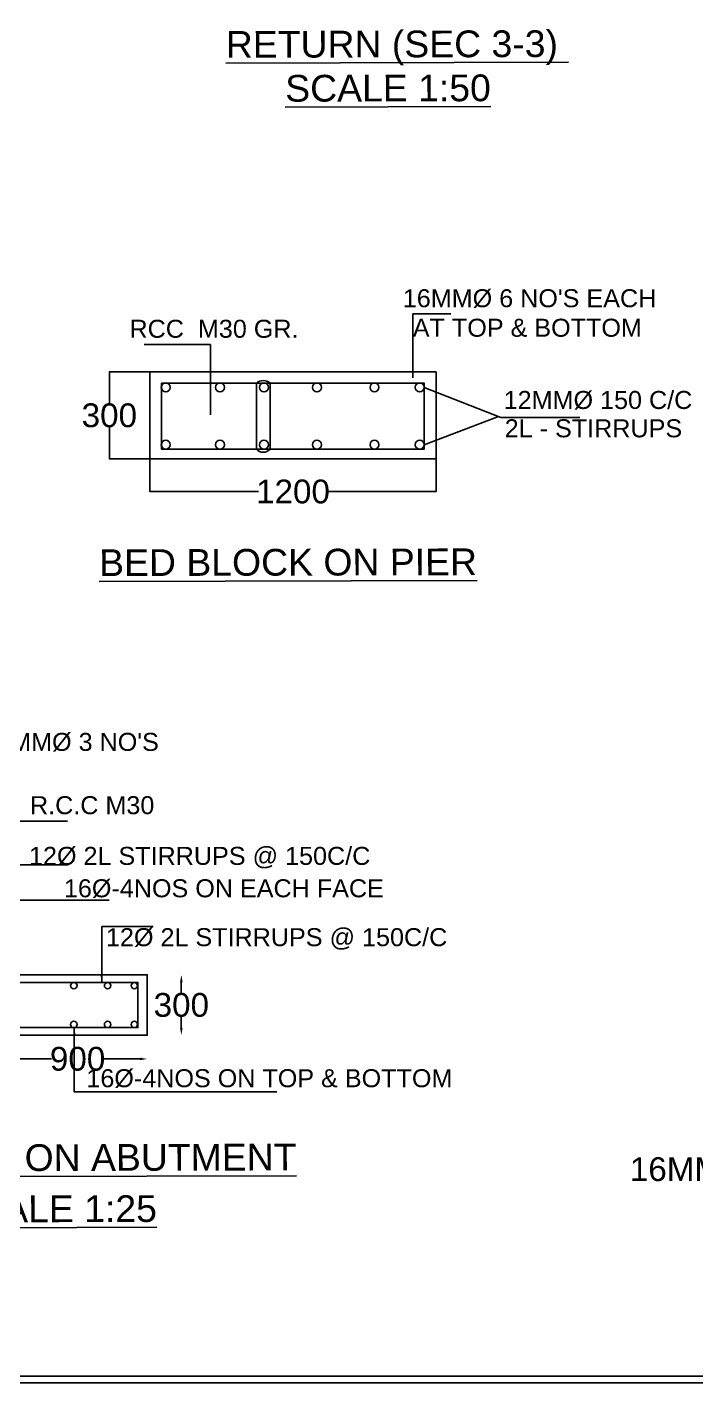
# Model space of a CAD drawing. Header units: inches. Extents: x 508123 to 525314, y -169988 to -157768.
# Drawn here: x 513888 to 516138, y -169988 to -165426 of the extents above; entities that cross this region are included whole.
import ezdxf

# ---------------------------------------------------------------- set-up
doc = ezdxf.new("R2010")
doc.units = ezdxf.units.IN
doc.header["$MEASUREMENT"] = 0
doc.layers.add('DRAWING', color=7, linetype='Continuous')
doc.layers.add('TEXT', color=7, linetype='Continuous')
doc.styles.get("Standard").update_dxf_attribs({"font": 'arial.ttf', "height": 80})
doc.dimstyles.new('ST100', dxfattribs={"dimtxt": 100, "dimasz": 25, "dimexe": 0, "dimexo": 300, "dimgap": 0.09, "dimtad": 0, "dimtih": 1, "dimtoh": 1, "dimdec": 0, "dimzin": 0, "dimdsep": 46, "dimtxsty": 'Standard', "dimcen": 0, "dimse1": 1, "dimse2": 1, "dimadec": 0, "dimazin": 0, "dimtfac": 1, "dimtdec": 0, "dimtofl": 0, "dimtmove": 0, "dimatfit": 3, "dimfxl": 2000, "dimtolj": 1, "dimtzin": 0, "dimarcsym": 0})
doc.dimstyles.get("Standard").update_dxf_attribs({"dimtxt": 0.18, "dimasz": 0.18, "dimexe": 0.18, "dimexo": 0.0625, "dimgap": 0.09, "dimtad": 0, "dimtih": 1, "dimtoh": 1, "dimdec": 4, "dimzin": 0, "dimdsep": 46, "dimtxsty": 'Standard', "dimcen": 0.09, "dimadec": 0, "dimazin": 0, "dimtfac": 1, "dimtdec": 4, "dimtofl": 0, "dimtmove": 0, "dimatfit": 3, "dimfxl": 1, "dimtolj": 1, "dimtzin": 0, "dimarcsym": 0})

# ---------------------------------------------------------------- blocks, each defined once
blk = doc.blocks.new('*D96')
at = {"layer": 'Defpoints', "color": 0, "transparency": 16777216}
for p in [(514301.5, -166586.3), (514164.8, -166879.3), (514301.5, -166879.3)]:
    blk.add_point(p, dxfattribs=at)
at = {"layer": 'TEXT', "color": 0, "lineweight": -2, "transparency": 16777216}
for p, q in [((514301.4, -166586.3), (514164.6, -166586.3)), ((514164.8, -166586.4), (514164.8, -166691.9)), ((514164.8, -166879.2), (514164.8, -166773.7)), ((514301.4, -166879.3), (514164.6, -166879.3))]:
    blk.add_line(p, q, dxfattribs=at)
at = {"layer": 'TEXT', "color": 0, "transparency": 16777216}
for points in [[(514164.7, -166586.4), (514164.8, -166586.4), (514164.8, -166586.3)], [(514164.7, -166879.2), (514164.8, -166879.2), (514164.8, -166879.3)]]:
    blk.add_solid(points, dxfattribs=at)
at = {"layer": 'TEXT', "color": 0, "transparency": 16777216, "insert": (514164.8, -166732.8), "char_height": 80, "attachment_point": 5}
blk.add_mtext('\\A1;300', dxfattribs=at)
blk = doc.blocks.new('*D97')
at = {"layer": 'Defpoints', "color": 0, "transparency": 16777216}
for p in [(514301.5, -166879.3), (515264, -166879.3), (515264, -166989.2)]:
    blk.add_point(p, dxfattribs=at)
at = {"layer": 'TEXT', "color": 0, "lineweight": -2, "transparency": 16777216}
for p, q in [((514301.5, -166879.4), (514301.5, -166989.4)), ((515264, -166879.4), (515264, -166989.4)), ((514301.7, -166989.2), (514667.1, -166989.2)), ((515263.8, -166989.2), (514898.4, -166989.2))]:
    blk.add_line(p, q, dxfattribs=at)
at = {"layer": 'TEXT', "color": 0, "transparency": 16777216}
for points in [[(514301.7, -166989.2), (514301.7, -166989.3), (514301.5, -166989.2)], [(515263.8, -166989.2), (515263.8, -166989.3), (515264, -166989.2)]]:
    blk.add_solid(points, dxfattribs=at)
at = {"layer": 'TEXT', "color": 0, "transparency": 16777216, "insert": (514782.7, -166989.2), "char_height": 80, "attachment_point": 5}
blk.add_mtext('\\A1;1200', dxfattribs=at)
blk = doc.blocks.new('*D99')
at = {"layer": 'Defpoints', "color": 0, "ltscale": 0.4, "transparency": 16777216}
for p in [(513823.5, -168792.6), (514292.5, -168818.5), (514292.5, -168898)]:
    blk.add_point(p, dxfattribs=at)
at = {"layer": 'DRAWING', "color": 0, "lineweight": -2, "ltscale": 0.4, "transparency": 16777216}
for p, q in [((513848.5, -168898), (513969.7, -168898)), ((514267.5, -168898), (514146.3, -168898))]:
    blk.add_line(p, q, dxfattribs=at)
at = {"layer": 'DRAWING', "color": 0, "ltscale": 0.4, "transparency": 16777216}
for points in [[(513848.5, -168893.8), (513848.5, -168902.2), (513823.5, -168898)], [(514267.5, -168893.8), (514267.5, -168902.2), (514292.5, -168898)]]:
    blk.add_solid(points, dxfattribs=at)
at = {"layer": 'DRAWING', "color": 0, "ltscale": 0.4, "transparency": 16777216, "insert": (514058, -168898), "char_height": 80, "attachment_point": 5}
blk.add_mtext('\\A1;900', dxfattribs=at)
blk = doc.blocks.new('*D100')
at = {"layer": 'Defpoints', "color": 0, "ltscale": 0.4, "transparency": 16777216}
for p in [(514292.5, -168614.8), (514292.5, -168818.5), (514407, -168818.5)]:
    blk.add_point(p, dxfattribs=at)
at = {"layer": 'DRAWING', "color": 0, "lineweight": -2, "ltscale": 0.4, "transparency": 16777216}
for p, q in [((514407, -168639.8), (514407, -168675.7)), ((514407, -168793.5), (514407, -168757.6))]:
    blk.add_line(p, q, dxfattribs=at)
at = {"layer": 'DRAWING', "color": 0, "ltscale": 0.4, "transparency": 16777216}
for points in [[(514402.8, -168639.8), (514411.2, -168639.8), (514407, -168614.8)], [(514402.8, -168793.5), (514411.2, -168793.5), (514407, -168818.5)]]:
    blk.add_solid(points, dxfattribs=at)
at = {"layer": 'DRAWING', "color": 0, "ltscale": 0.4, "transparency": 16777216, "insert": (514407, -168716.7), "char_height": 80, "attachment_point": 5}
blk.add_mtext('\\A1;300', dxfattribs=at)

msp = doc.modelspace()

# ---------------------------------------------------------------- linework, layer by layer
at = {"layer": 'DRAWING', "ltscale": 0.4}
for points in [[(525314, -157767.5), (508123, -157767.5), (508123, -169988), (525314, -169988)], [(525291.90928, -157789.59072), (508145.09072, -157789.59072), (508145.09072, -169965.90928), (525291.90928, -169965.90928)]]:
    msp.add_lwpolyline(points, close=True, dxfattribs=at)
at = {"layer": 'DRAWING'}
for points in [[(514301.47727, -166586.26655), (515264.00036, -166586.26655), (515264.00036, -166879.33415), (514301.47727, -166879.33415)], [(514340.39734, -166623.64764), (515223.5834, -166623.64764), (515223.5834, -166846.43884), (514340.39734, -166846.43884)], [(514659.5966, -166623.64764), (514705.73442, -166623.64764), (514705.73442, -166846.43884), (514659.5966, -166846.43884)], [(513609.00642, -168614.81451), (514292.5, -168614.81451), (514292.5, -168818.50613), (513609.00642, -168818.50613)], [(513634.09472, -168640.53823), (514260.76429, -168640.53823), (514260.76429, -168792.61258), (513634.09472, -168792.61258)]]:
    msp.add_lwpolyline(points, close=True, dxfattribs=at)
for centre, radius in [((514354.80304, -166638.45955), 15.10153), ((514536.94449, -166638.45955), 15.10153), ((514685.18549, -166638.45955), 15.10153), ((514863.10538, -166638.45955), 15.10153), ((515056.9737, -166638.45955), 15.10153), ((515209.30943, -166638.45955), 15.10153), ((514354.80304, -166831.33878), 15.10153), ((514536.94449, -166831.33878), 15.10153), ((514685.18549, -166831.33878), 15.10153), ((514863.10538, -166831.33878), 15.10153), ((515056.9737, -166831.33878), 15.10153), ((515209.30943, -166831.33878), 15.10153), ((514045.34776, -168651.30254), 10.76431), ((514158.95981, -168651.30254), 10.76431), ((514248.89209, -168651.30254), 10.76431), ((514045.34776, -168781.84827), 10.76431), ((514158.95981, -168781.84827), 10.76431), ((514248.89209, -168781.84827), 10.76431)]:
    msp.add_circle(centre, radius, dxfattribs=at)
for centre, radius, start, end in [((514682.66551, -166651.82622), 36.41713, 50.69390586, 129.30609414), ((514682.66551, -166825.42072), 31.20795, 222.33669818, 317.66330182)]:
    msp.add_arc(centre, radius, start, end, dxfattribs=at)

# ---------------------------------------------------------------- texts
at = {"layer": 'TEXT'}
for s, p in [('%%URETURN (SEC 3-3) ', (514556.82894, -165529.46983)), ('%%USCALE 1:50', (514756.62632, -165677.1194)), ('%%UBED BLOCK ON PIER', (514130.54228, -167273.31258)), ('%%UBED BLOCK ON ABUTMENT', (513125.2449, -169277.1176)), ('%%USCALE 1:25', (513633.12609, -169448.11903))]:
    msp.add_text(s, height=90, rotation=0.14120308, dxfattribs=at).set_placement(p)
for s, height, p in [("16MMØ 6 NO'S EACH", 60.5644075, (515152.22392, -166368.68269)), ('RCC  M30 GR.', 60.5644075, (514232.55785, -166471.44538)), ('AT TOP & BOTTOM', 60.5644075, (515185.9213, -166467.95297)), ('12MMØ 150 C/C', 60.5644075, (515491.66708, -166710.98879)), ('2L - STIRRUPS', 60.5644075, (515495.19575, -166806.31009)), ("16MMØ 3 NO'S ", 60.5644075, (513737.06109, -167861.50134)), ('R.C.C M30', 60.564408, (513897.85926, -168074.44907)), ('12Ø 2L STIRRUPS @ 150C/C', 60.5644075, (513894.5, -168245)), ('16Ø-4NOS ON EACH FACE', 60.5644075, (514011.97206, -168354.05216)), ('12Ø 2L STIRRUPS @ 150C/C', 60.5644075, (514153.47206, -168518.55216)), ('16Ø-4NOS ON TOP & BOTTOM', 60.5644075, (514087.53366, -168993.14827)), ('16MM DIA @ 200C/C', 80, (515916.14721, -169308.77779))]:
    msp.add_text(s, height=height, dxfattribs=at).set_placement(p)

# ---------------------------------------------------------------- dimensions: what is measured, and where the dimension line sits
at = {"layer": 'DRAWING', "ltscale": 0.4}
dim = msp.add_linear_dim(base=(514407, -168818.50613), p1=(514292.5, -168614.81451), p2=(514292.5, -168818.50613), angle=90, text='300', dimstyle='ST100', dxfattribs=at)
dim.commit()
dim.dimension.update_dxf_attribs({"geometry": '*D100', "text_midpoint": (514407, -168716.66032)})
dim = msp.add_linear_dim(base=(514292.5, -168898), p1=(513823.5, -168792.61258), p2=(514292.5, -168818.50613), text='900', dimstyle='ST100', dxfattribs=at)
dim.commit()
dim.dimension.update_dxf_attribs({"geometry": '*D99', "text_midpoint": (514058, -168898)})
at = {"layer": 'TEXT'}
dim = msp.add_linear_dim(base=(514164.77205, -166879.33415), p1=(514301.47727, -166586.26655), p2=(514301.47727, -166879.33415), angle=90, text='300', dimstyle='Standard', dxfattribs=at)
dim.commit()
dim.dimension.update_dxf_attribs({"geometry": '*D96', "text_midpoint": (514164.77205, -166732.80035)})
dim = msp.add_linear_dim(base=(515264.00036, -166989.23963), p1=(514301.47727, -166879.33415), p2=(515264.00036, -166879.33415), text='1200', dimstyle='Standard', dxfattribs=at)
dim.commit()
dim.dimension.update_dxf_attribs({"geometry": '*D97', "text_midpoint": (514782.73881, -166989.23963)})

# ---------------------------------------------------------------- leaders
at = {"layer": 'DRAWING'}
for points in [[(515185.58599, -166606.80477), (515185.58599, -166391.42685), (515314.10837, -166391.42685)], [(514505.45271, -166731.04694), (514505.45271, -166494.4495), (514282.39723, -166494.4495)], [(515224.41096, -166638.45955), (515482.20895, -166739.42013), (515748.1281, -166739.42013)], [(515224.41096, -166831.33878), (515474.0415, -166736.22154)]]:
    msp.add_leader(points, dimstyle='Standard', override={"dimgap": 0.09, "dimtad": 0}, dxfattribs=at)
at = {"layer": 'DRAWING', "ltscale": 0.4}
for points in [[(513747, -168097.5), (514024, -168097.5)], [(513823.5, -168245), (514026.5, -168245)], [(513655.50789, -168363.5), (514135.5, -168363.5)], [(513823.5, -168363.5), (514164, -168363.5)], [(514139, -168640.53823), (514139, -168452.5), (514312, -168452.5)], [(514047, -168792.61258), (514047, -169008.5), (514728.5, -169008.5)]]:
    msp.add_leader(points, dimstyle='ST100', override={"dimgap": 0.09, "dimtad": 0}, dxfattribs=at)

doc.saveas('drawing.dxf')
